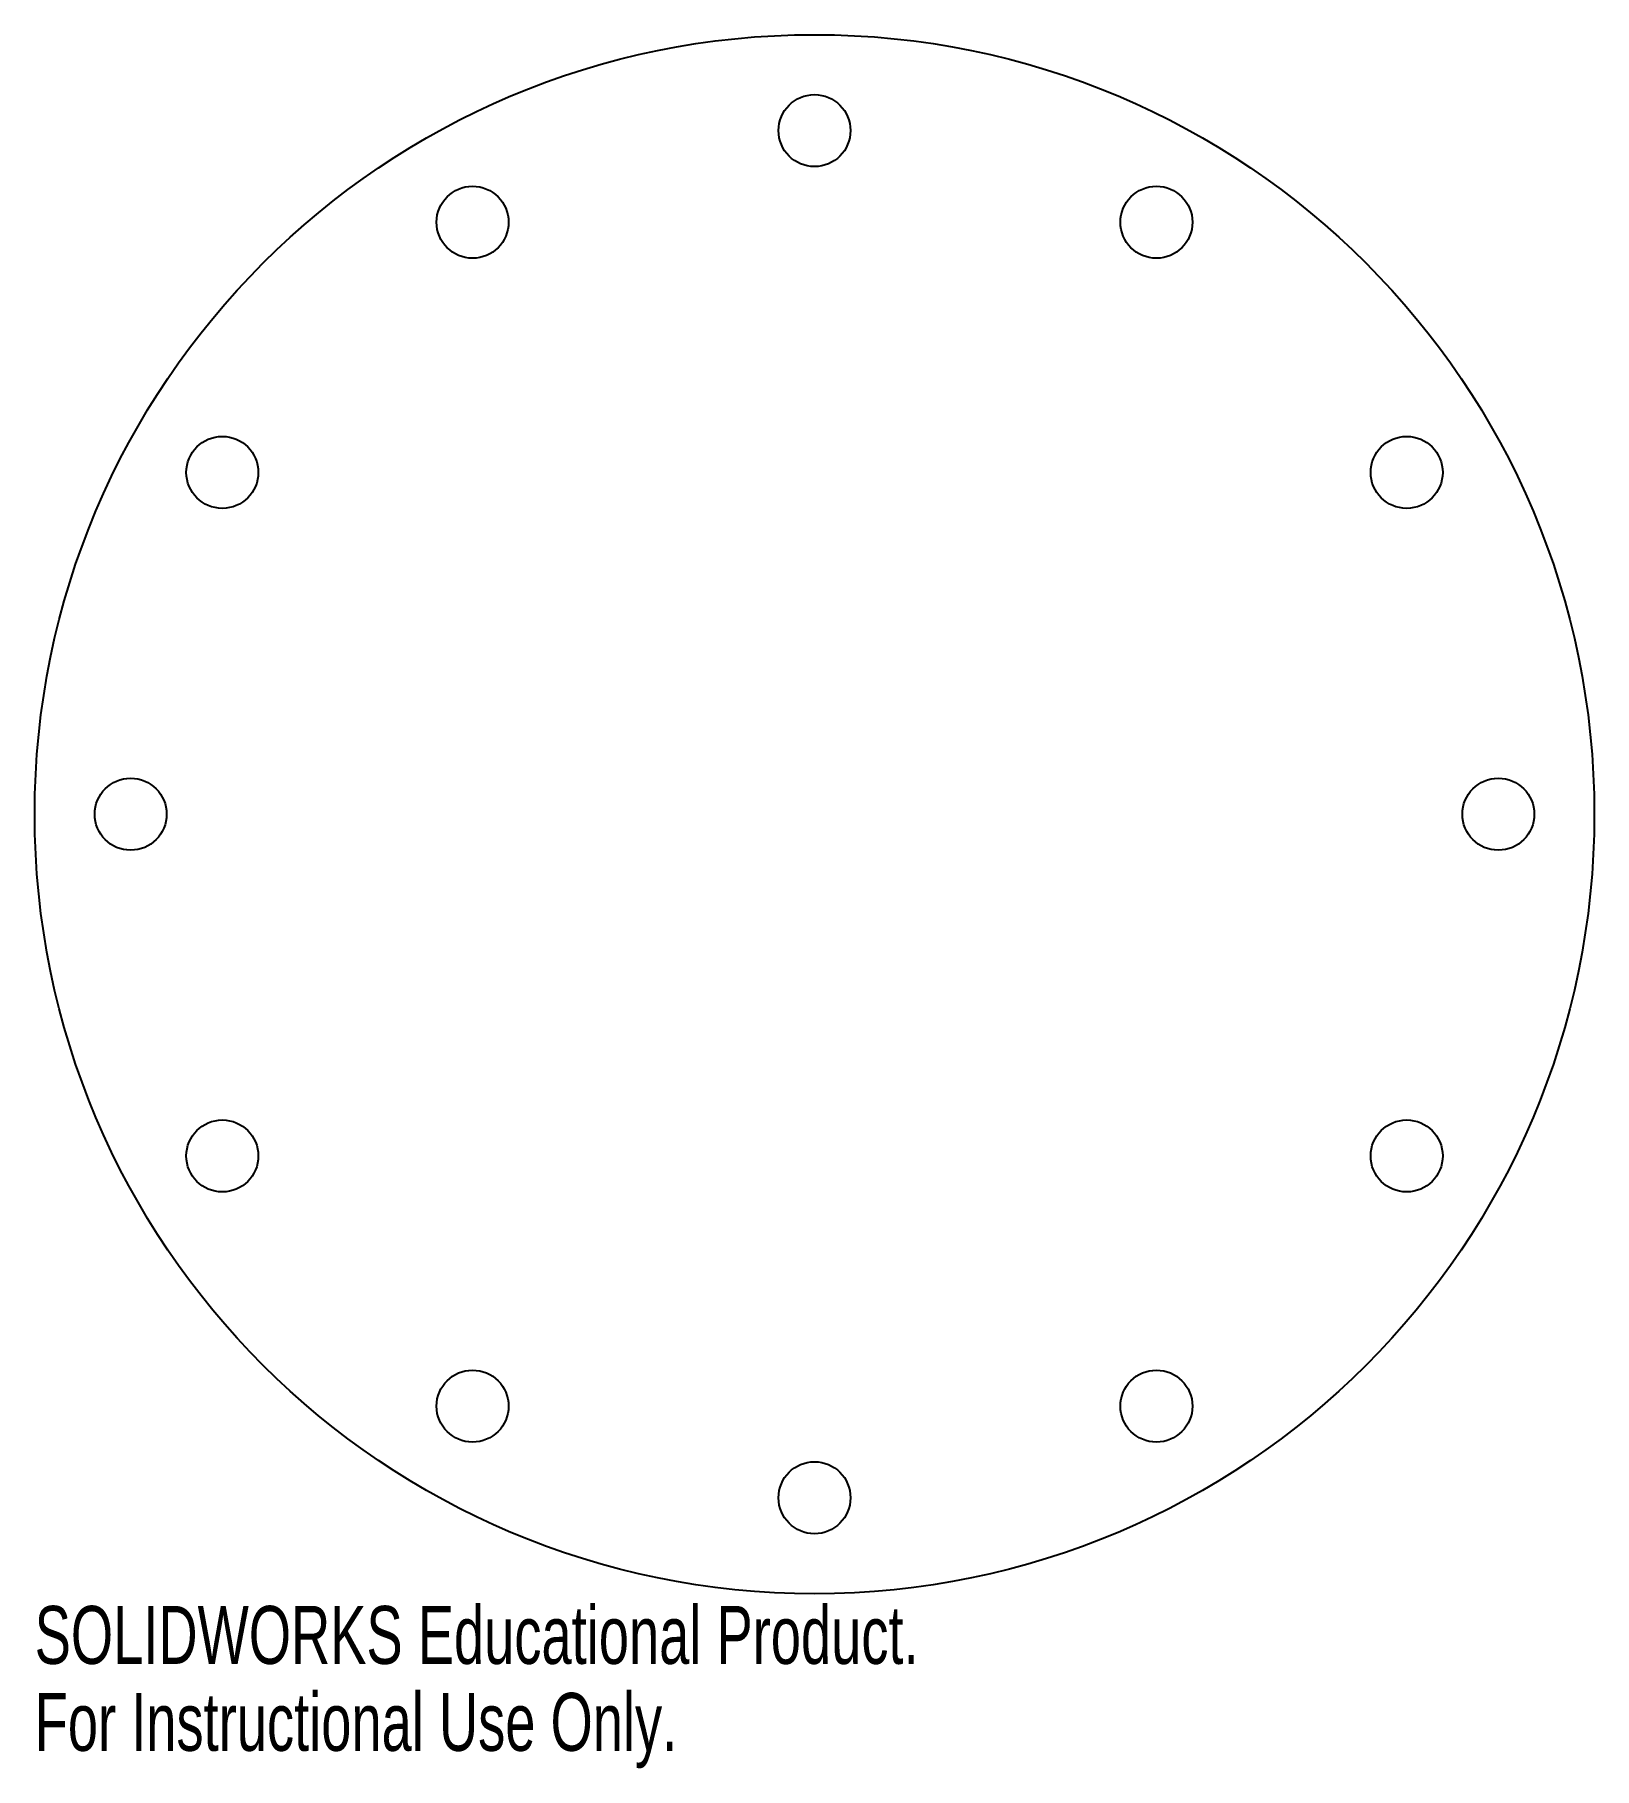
# Paper-space layout '_Top' of a CAD drawing. Header units: millimetres. Extents: x -65 to 65, y -80 to 65.
import ezdxf

# ---------------------------------------------------------------- set-up
doc = ezdxf.new("R2010")
doc.units = ezdxf.units.MM
doc.styles.add('SLDTEXTSTYLE0', font='TXT', dxfattribs={"width": 0.7})

psp = doc.layouts.new('_Top')

# ---------------------------------------------------------------- linework, layer by layer
at = {"color": 7, "linetype": 'Continuous', "lineweight": 25}
for centre, radius in [((0, 0), 65), ((0, 57), 3), ((-28.5, 49.36), 3), ((28.5, 49.36), 3), ((-49.36, 28.5), 3), ((49.36, 28.5), 3), ((-57, 0), 3), ((57, 0), 3), ((-49.36, -28.5), 3), ((49.36, -28.5), 3), ((-28.5, -49.36), 3), ((28.5, -49.36), 3), ((0, -57), 3)]:
    psp.add_circle(centre, radius, dxfattribs=at)

# ---------------------------------------------------------------- texts
at = {"color": 7, "linetype": 'Continuous', "char_height": 4.8336, "attachment_point": 1, "style": 'SLDTEXTSTYLE0'}
for s, insert in [('SOLIDWORKS Educational Product.', (-65, -66.02)), ('For Instructional Use Only.', (-65, -73.27))]:
    psp.add_mtext(s, dxfattribs=dict(at, insert=insert))

doc.saveas('drawing.dxf')
